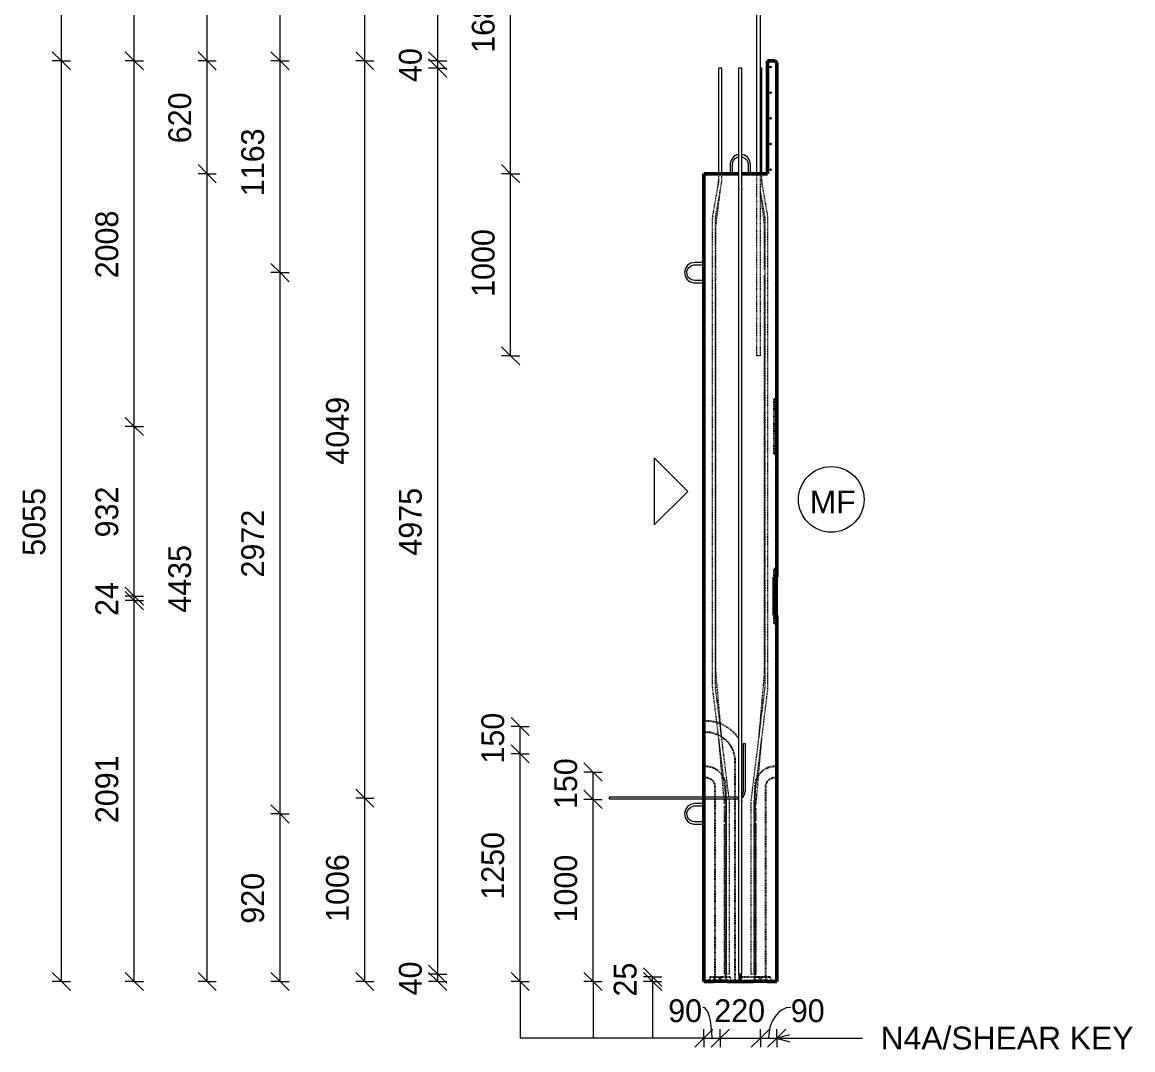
# Model space of a CAD drawing. Header units: millimetres. Extents: x -10946 to 4944, y -2802 to 10650.
# Drawn here: x -1151 to 4944, y -1770 to 3872 of the extents above; entities that cross this region are included whole.
import ezdxf

# ---------------------------------------------------------------- set-up
doc = ezdxf.new("R2010")
doc.units = ezdxf.units.MM
doc.linetypes.add('Dash', pattern=[6.36, 3.18, -3.18])
for name, color, linetype, lineweight in [('A-ANNO-DIMS', 211, 'Continuous', 9), ('A-ANNO-DIMS-50', 211, 'Continuous', 9), ('A-DETL-MBND', 5, 'Continuous', 18), ('A-GENM', 13, 'Continuous', 18), ('A-WALL', 113, 'Continuous', 25), ('A-WALL-HDLN', 110, 'Dash', 25), ('G-ANNO-TEXT', 231, 'Continuous', 9), ('S-RBAR', 171, 'Continuous', 18)]:
    doc.layers.add(name, color=color, linetype=linetype, lineweight=lineweight)
doc.styles.add('Arial_1', font='arial.ttf', dxfattribs={"height": 125})
doc.styles.add('Nirmala UI Semilight', font='NirmalaS.ttf', dxfattribs={"height": 125})
doc.dimstyles.new('Arrow_Filled_-_2_5_NI_UI', dxfattribs={"dimscale": 304.8, "dimtxt": 130.920493, "dimasz": 0.328084, "dimexe": 0.164042, "dimexo": 0.0625, "dimgap": 0.164042, "dimtad": 1, "dimdec": 0, "dimzin": 0, "dimdsep": 46, "dimtxsty": 'Nirmala UI Semilight', "dimblk1": 'OBLIQUE', "dimblk2": 'OBLIQUE', "dimsah": 1, "dimcen": 0.09, "dimazin": 0, "dimtfac": 1, "dimtdec": 4, "dimtix": 1, "dimtmove": 0, "dimatfit": 3, "dimfxl": 0.164042, "dimfxlon": 1, "dimtvp": 1, "dimtolj": 1, "dimtzin": 0, "dimarcsym": 2})
doc.dimstyles.new('Arrow_Filled_-_2_5_NI_UI_2', dxfattribs={"dimscale": 304.8, "dimtxt": 130.920493, "dimasz": 0.328084, "dimexe": 0.164042, "dimexo": 0.0625, "dimgap": 0.164042, "dimtad": 1, "dimdec": 0, "dimzin": 0, "dimdsep": 46, "dimtxsty": 'Nirmala UI Semilight', "dimblk1": 'OBLIQUE', "dimblk2": 'OBLIQUE', "dimsah": 1, "dimcen": 0.09, "dimazin": 0, "dimtfac": 1, "dimtdec": 4, "dimtix": 1, "dimtmove": 1, "dimatfit": 3, "dimfxl": 0.164042, "dimfxlon": 1, "dimtvp": 1, "dimtolj": 1, "dimtzin": 0, "dimarcsym": 2})

# ---------------------------------------------------------------- blocks, each defined once
blk = doc.blocks.new('12_7Ø_ Lifting Insert_COLUMN - 12_9Ø Lifting insert-1653057-Elevation Right')
at = {"layer": 'A-GENM'}
for p, q in [((20064.6, 2553.3), (20014.6, 2553.3)), ((20014.6, 2540.6), (20064.6, 2540.6)), ((20064.6, 2453.3), (20014.6, 2453.3)), ((20014.6, 2440.6), (20064.6, 2440.6))]:
    blk.add_line(p, q, dxfattribs=at)
at = {"layer": 'A-GENM', "flags": 128}
for points in [[(20014.6, 2553.3), (19993.5, 2549.3), (19975.5, 2537.6), (19963.2, 2520.1), (19958.3, 2499.2), (19961.5, 2478), (19972.5, 2459.5), (19989.5, 2446.5), (20010.2, 2440.8), (20014.6, 2440.6)], [(20014.6, 2453.3), (19996.2, 2457.4), (19981.2, 2468.9), (19972.4, 2485.6), (19971.5, 2504.4), (19978.7, 2521.8), (19992.5, 2534.7), (20010.4, 2540.5), (20014.6, 2540.6)]]:
    blk.add_lwpolyline(points, dxfattribs=at)
blk = doc.blocks.new('12_7Ø_ Lifting Insert_COLUMN - 12_9Ø Lifting insert-V3-Elevation Right')
at = {"layer": 'A-GENM'}
for p, q in [((20208.2, 3090), (20208.2, 3040)), ((20220.9, 3040), (20220.9, 3090)), ((20308.2, 3090), (20308.2, 3040)), ((20320.9, 3040), (20320.9, 3090))]:
    blk.add_line(p, q, dxfattribs=at)
at = {"layer": 'A-GENM', "flags": 128}
for points in [[(20256.6, 3144.7), (20245.6, 3143), (20227.1, 3132.1), (20214.1, 3115), (20208.4, 3094.4), (20208.2, 3090)], [(20220.9, 3090), (20225, 3108.4), (20236.4, 3123.4), (20253.1, 3132.1), (20256.6, 3132.3)], [(20320.9, 3090), (20316.8, 3111.1), (20305.2, 3129.1), (20287.6, 3141.4), (20272.6, 3144.9)], [(20272.6, 3132.8), (20289.4, 3125.9), (20302.2, 3112.1), (20308, 3094.2), (20308.2, 3090)]]:
    blk.add_lwpolyline(points, dxfattribs=at)
blk = doc.blocks.new('DIMBLOCK113-Elevation Right')
at = {"layer": 'A-ANNO-DIMS-50'}
for p, q in [((1529.4, 3040), (1479.4, 3090)), ((1529.4, 3040), (1479.4, 3040)), ((1529.4, 2040), (1529.4, 3040)), ((1529.4, 3040), (1579.4, 2990)), ((1529.4, 3040), (1579.4, 3040)), ((1529.4, 2040), (1479.4, 2090)), ((1529.4, 2040), (1479.4, 2040)), ((1529.4, 2040), (1579.4, 1990)), ((1529.4, 2040), (1579.4, 2040))]:
    blk.add_line(p, q, dxfattribs=at)
at = {"layer": 'A-ANNO-DIMS-50', "color": 0, "insert": (1316.3, 2363.9), "char_height": 125, "width": 422.754, "attachment_point": 1, "rotation": 90, "line_spacing_factor": 1.142579, "style": 'Nirmala UI Semilight'}
blk.add_mtext('1000', dxfattribs=at)
blk = doc.blocks.new('_Oblique')
at = {"color": 0, "linetype": 'ByBlock', "lineweight": -2}
blk.add_line((-0.5, -0.5), (0.5, 0.5), dxfattribs=at)
blk = doc.blocks.new('DIMBLOCK114-Elevation Right')
at = {"layer": 'A-ANNO-DIMS-50'}
for p, q in [((1529.4, 4720), (1479.4, 4770)), ((1529.4, 4720), (1479.4, 4720)), ((1529.4, 3040), (1529.4, 4720)), ((1529.4, 4720), (1579.4, 4670)), ((1529.4, 4720), (1579.4, 4720)), ((1529.4, 3040), (1479.4, 3090)), ((1529.4, 3040), (1479.4, 3040)), ((1529.4, 3040), (1579.4, 2990)), ((1529.4, 3040), (1579.4, 3040))]:
    blk.add_line(p, q, dxfattribs=at)
at = {"layer": 'A-ANNO-DIMS-50', "color": 0, "insert": (1316.3, 3703.9), "char_height": 125, "width": 422.754, "attachment_point": 1, "rotation": 90, "line_spacing_factor": 1.142579, "style": 'Nirmala UI Semilight'}
blk.add_mtext('1680', dxfattribs=at)
blk = doc.blocks.new('DIMBLOCK123-Elevation Right')
at = {"layer": 'A-ANNO-DIMS-50'}
for p, q in [((-135.9, 3040), (-185.9, 3090)), ((-135.9, 3040), (-185.9, 3040)), ((-135.9, -1395), (-135.9, 3040)), ((-135.9, 3040), (-85.9, 2990)), ((-135.9, 3040), (-85.9, 3040)), ((-135.9, -1395), (-185.9, -1345)), ((-135.9, -1395), (-185.9, -1395)), ((-135.9, -1395), (-85.9, -1445)), ((-135.9, -1395), (-85.9, -1395))]:
    blk.add_line(p, q, dxfattribs=at)
at = {"layer": 'A-ANNO-DIMS-50', "color": 0, "insert": (-349, 629.7), "char_height": 125, "width": 462.744, "attachment_point": 1, "rotation": 90, "line_spacing_factor": 1.142579, "style": 'Nirmala UI Semilight'}
blk.add_mtext('4435', dxfattribs=at)
blk = doc.blocks.new('DIMBLOCK124-Elevation Right')
at = {"layer": 'A-ANNO-DIMS-50'}
for p, q in [((-135.9, 3660), (-185.9, 3710)), ((-135.9, 3660), (-185.9, 3660)), ((-135.9, 3040), (-135.9, 3660)), ((-135.9, 3660), (-85.9, 3610)), ((-135.9, 3660), (-85.9, 3660)), ((-135.9, 3040), (-185.9, 3090)), ((-135.9, 3040), (-185.9, 3040)), ((-135.9, 3040), (-85.9, 2990)), ((-135.9, 3040), (-85.9, 3040))]:
    blk.add_line(p, q, dxfattribs=at)
at = {"layer": 'A-ANNO-DIMS-50', "color": 0, "insert": (-349, 3207.2), "char_height": 125, "width": 342.774, "attachment_point": 1, "rotation": 90, "line_spacing_factor": 1.142579, "style": 'Nirmala UI Semilight'}
blk.add_mtext('620', dxfattribs=at)
blk = doc.blocks.new('DIMBLOCK130-Elevation Right')
at = {"layer": 'A-ANNO-DIMS-50'}
for p, q in [((1129.4, -1355), (1079.4, -1305)), ((1129.4, -1395), (1079.4, -1345)), ((1129.4, -1355), (1079.4, -1355)), ((1129.4, -1395), (1079.4, -1395)), ((1129.4, -1395), (1129.4, -1355)), ((1129.4, -1355), (1179.4, -1405)), ((1129.4, -1355), (1179.4, -1355)), ((1129.4, -1395), (1179.4, -1445)), ((1129.4, -1395), (1179.4, -1395))]:
    blk.add_line(p, q, dxfattribs=at)
at = {"layer": 'A-ANNO-DIMS-50', "color": 0, "insert": (916.3, -1471.4), "char_height": 125, "width": 231.372, "attachment_point": 1, "rotation": 90, "line_spacing_factor": 1.142579, "style": 'Nirmala UI Semilight'}
blk.add_mtext('40', dxfattribs=at)
blk = doc.blocks.new('DIMBLOCK131-Elevation Right')
at = {"layer": 'A-ANNO-DIMS-50'}
for p, q in [((1129.4, 3620), (1079.4, 3670)), ((1129.4, 3620), (1079.4, 3620)), ((1129.4, -1355), (1129.4, 3620)), ((1129.4, 3620), (1179.4, 3570)), ((1129.4, 3620), (1179.4, 3620)), ((1129.4, -1355), (1079.4, -1305)), ((1129.4, -1355), (1079.4, -1355)), ((1129.4, -1355), (1179.4, -1405)), ((1129.4, -1355), (1179.4, -1355))]:
    blk.add_line(p, q, dxfattribs=at)
at = {"layer": 'A-ANNO-DIMS-50', "color": 0, "insert": (916.3, 943.3), "char_height": 125, "width": 454.175, "attachment_point": 1, "rotation": 90, "line_spacing_factor": 1.142579, "style": 'Nirmala UI Semilight'}
blk.add_mtext('4975', dxfattribs=at)
blk = doc.blocks.new('DIMBLOCK132-Elevation Right')
at = {"layer": 'A-ANNO-DIMS-50'}
for p, q in [((1129.4, 3660), (1079.4, 3710)), ((1129.4, 3620), (1079.4, 3670)), ((1129.4, 3660), (1079.4, 3660)), ((1129.4, 3620), (1129.4, 3660)), ((1129.4, 3660), (1179.4, 3610)), ((1129.4, 3660), (1179.4, 3660)), ((1129.4, 3620), (1079.4, 3620)), ((1129.4, 3620), (1179.4, 3570)), ((1129.4, 3620), (1179.4, 3620))]:
    blk.add_line(p, q, dxfattribs=at)
at = {"layer": 'A-ANNO-DIMS-50', "color": 0, "insert": (916.3, 3543.6), "char_height": 125, "width": 231.372, "attachment_point": 1, "rotation": 90, "line_spacing_factor": 1.142579, "style": 'Nirmala UI Semilight'}
blk.add_mtext('40', dxfattribs=at)
blk = doc.blocks.new('DIMBLOCK133-Elevation Right')
at = {"layer": 'A-ANNO-DIMS-50'}
for p, q in [((729.4, -388.8), (679.4, -338.8)), ((729.4, -388.8), (679.4, -388.8)), ((729.4, -1395), (729.4, -388.8)), ((729.4, -388.8), (779.4, -438.8)), ((729.4, -388.8), (779.4, -388.8)), ((729.4, -1395), (679.4, -1345)), ((729.4, -1395), (679.4, -1395)), ((729.4, -1395), (779.4, -1445)), ((729.4, -1395), (779.4, -1395))]:
    blk.add_line(p, q, dxfattribs=at)
at = {"layer": 'A-ANNO-DIMS-50', "color": 0, "insert": (516.3, -1068), "char_height": 125, "width": 422.754, "attachment_point": 1, "rotation": 90, "line_spacing_factor": 1.142579, "style": 'Nirmala UI Semilight'}
blk.add_mtext('1006', dxfattribs=at)
blk = doc.blocks.new('DIMBLOCK134-Elevation Right')
at = {"layer": 'A-ANNO-DIMS-50'}
for p, q in [((729.4, 3660), (679.4, 3710)), ((729.4, 3660), (679.4, 3660)), ((729.4, -388.8), (729.4, 3660)), ((729.4, 3660), (779.4, 3610)), ((729.4, 3660), (779.4, 3660)), ((729.4, -388.8), (679.4, -338.8)), ((729.4, -388.8), (679.4, -388.8)), ((729.4, -388.8), (779.4, -438.8)), ((729.4, -388.8), (779.4, -388.8))]:
    blk.add_line(p, q, dxfattribs=at)
at = {"layer": 'A-ANNO-DIMS-50', "color": 0, "insert": (516.3, 1442.8), "char_height": 125, "width": 462.744, "attachment_point": 1, "rotation": 90, "line_spacing_factor": 1.142579, "style": 'Nirmala UI Semilight'}
blk.add_mtext('4049', dxfattribs=at)
blk = doc.blocks.new('DIMBLOCK135-Elevation Right')
at = {"layer": 'A-ANNO-DIMS-50'}
for p, q in [((264.1, -475), (214.1, -425)), ((264.1, -475), (214.1, -475)), ((264.1, -1395), (264.1, -475)), ((264.1, -475), (314.1, -525)), ((264.1, -475), (314.1, -475)), ((264.1, -1395), (214.1, -1345)), ((264.1, -1395), (214.1, -1395)), ((264.1, -1395), (314.1, -1445)), ((264.1, -1395), (314.1, -1395))]:
    blk.add_line(p, q, dxfattribs=at)
at = {"layer": 'A-ANNO-DIMS-50', "color": 0, "insert": (51, -1077.8), "char_height": 125, "width": 342.774, "attachment_point": 1, "rotation": 90, "line_spacing_factor": 1.142579, "style": 'Nirmala UI Semilight'}
blk.add_mtext('920', dxfattribs=at)
blk = doc.blocks.new('DIMBLOCK136-Elevation Right')
at = {"layer": 'A-ANNO-DIMS-50'}
for p, q in [((264.1, 2497), (214.1, 2547)), ((264.1, 2497), (214.1, 2497)), ((264.1, -475), (264.1, 2497)), ((264.1, 2497), (314.1, 2447)), ((264.1, 2497), (314.1, 2497)), ((264.1, -475), (214.1, -425)), ((264.1, -475), (214.1, -475)), ((264.1, -475), (314.1, -525)), ((264.1, -475), (314.1, -475))]:
    blk.add_line(p, q, dxfattribs=at)
at = {"layer": 'A-ANNO-DIMS-50', "color": 0, "insert": (51, 823), "char_height": 125, "width": 451.319, "attachment_point": 1, "rotation": 90, "line_spacing_factor": 1.142579, "style": 'Nirmala UI Semilight'}
blk.add_mtext('2972', dxfattribs=at)
blk = doc.blocks.new('DIMBLOCK137-Elevation Right')
at = {"layer": 'A-ANNO-DIMS-50'}
for p, q in [((264.1, 3660), (214.1, 3710)), ((264.1, 3660), (214.1, 3660)), ((264.1, 2497), (264.1, 3660)), ((264.1, 3660), (314.1, 3610)), ((264.1, 3660), (314.1, 3660)), ((264.1, 2497), (214.1, 2547)), ((264.1, 2497), (214.1, 2497)), ((264.1, 2497), (314.1, 2447)), ((264.1, 2497), (314.1, 2497))]:
    blk.add_line(p, q, dxfattribs=at)
at = {"layer": 'A-ANNO-DIMS-50', "color": 0, "insert": (51, 2916.6), "char_height": 125, "width": 388.477, "attachment_point": 1, "rotation": 90, "line_spacing_factor": 1.142579, "style": 'Nirmala UI Semilight'}
blk.add_mtext('1163', dxfattribs=at)
blk = doc.blocks.new('DIMBLOCK138-Elevation Right')
at = {"layer": 'A-ANNO-DIMS-50'}
for p, q in [((-535.9, 695.9), (-585.9, 745.9)), ((-535.9, 695.9), (-585.9, 695.9)), ((-535.9, -1395), (-535.9, 695.9)), ((-535.9, 695.9), (-485.9, 645.9)), ((-535.9, 695.9), (-485.9, 695.9)), ((-535.9, -1395), (-585.9, -1345)), ((-535.9, -1395), (-585.9, -1395)), ((-535.9, -1395), (-485.9, -1445)), ((-535.9, -1395), (-485.9, -1395))]:
    blk.add_line(p, q, dxfattribs=at)
at = {"layer": 'A-ANNO-DIMS-50', "color": 0, "insert": (-749, -525.7), "char_height": 125, "width": 422.754, "attachment_point": 1, "rotation": 90, "line_spacing_factor": 1.142579, "style": 'Nirmala UI Semilight'}
blk.add_mtext('2091', dxfattribs=at)
blk = doc.blocks.new('DIMBLOCK139-Elevation Right')
at = {"layer": 'A-ANNO-DIMS-50'}
for p, q in [((-535.9, 720.2), (-585.9, 770.2)), ((-535.9, 695.9), (-585.9, 745.9)), ((-535.9, 720.2), (-585.9, 720.2)), ((-535.9, 695.9), (-585.9, 695.9)), ((-535.9, 695.9), (-535.9, 720.2)), ((-535.9, 720.2), (-485.9, 670.2)), ((-535.9, 720.2), (-485.9, 720.2)), ((-535.9, 695.9), (-485.9, 645.9)), ((-535.9, 695.9), (-485.9, 695.9))]:
    blk.add_line(p, q, dxfattribs=at)
at = {"layer": 'A-ANNO-DIMS-50', "color": 0, "insert": (-749, 611.6), "char_height": 125, "width": 231.372, "attachment_point": 1, "rotation": 90, "line_spacing_factor": 1.142579, "style": 'Nirmala UI Semilight'}
blk.add_mtext('24', dxfattribs=at)
blk = doc.blocks.new('DIMBLOCK140-Elevation Right')
at = {"layer": 'A-ANNO-DIMS-50'}
for p, q in [((-535.9, 1651.9), (-585.9, 1701.9)), ((-535.9, 1651.9), (-585.9, 1651.9)), ((-535.9, 720.2), (-535.9, 1651.9)), ((-535.9, 1651.9), (-485.9, 1601.9)), ((-535.9, 1651.9), (-485.9, 1651.9)), ((-535.9, 720.2), (-585.9, 770.2)), ((-535.9, 720.2), (-585.9, 720.2)), ((-535.9, 720.2), (-485.9, 670.2)), ((-535.9, 720.2), (-485.9, 720.2))]:
    blk.add_line(p, q, dxfattribs=at)
at = {"layer": 'A-ANNO-DIMS-50', "color": 0, "insert": (-749, 1043.3), "char_height": 125, "width": 342.774, "attachment_point": 1, "rotation": 90, "line_spacing_factor": 1.142579, "style": 'Nirmala UI Semilight'}
blk.add_mtext('932', dxfattribs=at)
blk = doc.blocks.new('DIMBLOCK141-Elevation Right')
at = {"layer": 'A-ANNO-DIMS-50'}
for p, q in [((-535.9, 3660), (-585.9, 3710)), ((-535.9, 3660), (-585.9, 3660)), ((-535.9, 1651.9), (-535.9, 3660)), ((-535.9, 3660), (-485.9, 3610)), ((-535.9, 3660), (-485.9, 3660)), ((-535.9, 1651.9), (-585.9, 1701.9)), ((-535.9, 1651.9), (-585.9, 1651.9)), ((-535.9, 1651.9), (-485.9, 1601.9)), ((-535.9, 1651.9), (-485.9, 1651.9))]:
    blk.add_line(p, q, dxfattribs=at)
at = {"layer": 'A-ANNO-DIMS-50', "color": 0, "insert": (-749, 2465.5), "char_height": 125, "width": 457.032, "attachment_point": 1, "rotation": 90, "line_spacing_factor": 1.142579, "style": 'Nirmala UI Semilight'}
blk.add_mtext('2008', dxfattribs=at)
blk = doc.blocks.new('DIMBLOCK142-Elevation Right')
at = {"layer": 'A-ANNO-DIMS-50'}
for p, q in [((-935.9, 3660), (-985.9, 3710)), ((-935.9, 3660), (-985.9, 3660)), ((-935.9, -1395), (-935.9, 3660)), ((-935.9, 3660), (-885.9, 3610)), ((-935.9, 3660), (-885.9, 3660)), ((-935.9, -1395), (-985.9, -1345)), ((-935.9, -1395), (-985.9, -1395)), ((-935.9, -1395), (-885.9, -1445)), ((-935.9, -1395), (-885.9, -1395))]:
    blk.add_line(p, q, dxfattribs=at)
at = {"layer": 'A-ANNO-DIMS-50', "color": 0, "insert": (-1149, 942.1), "char_height": 125, "width": 457.032, "attachment_point": 1, "rotation": 90, "line_spacing_factor": 1.142579, "style": 'Nirmala UI Semilight'}
blk.add_mtext('5055', dxfattribs=at)
blk = doc.blocks.new('DIMBLOCK143-Elevation Right')
at = {"layer": 'A-ANNO-DIMS-50'}
for p, q in [((2308.4, -1370), (2258.4, -1320)), ((2308.4, -1395), (2258.4, -1345)), ((2308.4, -1370), (2258.4, -1370)), ((2308.4, -1395), (2258.4, -1395)), ((2308.4, -1395), (2308.4, -1370)), ((2308.4, -1370), (2358.4, -1420)), ((2308.4, -1370), (2358.4, -1370)), ((2308.4, -1395), (2358.4, -1445)), ((2308.4, -1395), (2358.4, -1395))]:
    blk.add_line(p, q, dxfattribs=at)
at = {"layer": 'A-ANNO-DIMS-50', "color": 0, "insert": (2095.3, -1477.7), "char_height": 125, "width": 228.516, "attachment_point": 1, "rotation": 90, "line_spacing_factor": 1.142579, "style": 'Nirmala UI Semilight'}
blk.add_mtext('25', dxfattribs=at)
blk = doc.blocks.new('DIMBLOCK144-Elevation Right')
at = {"layer": 'A-ANNO-DIMS-50'}
for p, q in [((1981.9, -395), (1931.9, -345)), ((1981.9, -395), (1931.9, -395)), ((1981.9, -1395), (1981.9, -395)), ((1981.9, -395), (2031.9, -445)), ((1981.9, -395), (2031.9, -395)), ((1981.9, -1395), (1931.9, -1345)), ((1981.9, -1395), (1931.9, -1395)), ((1981.9, -1395), (2031.9, -1445)), ((1981.9, -1395), (2031.9, -1395))]:
    blk.add_line(p, q, dxfattribs=at)
at = {"layer": 'A-ANNO-DIMS-50', "color": 0, "insert": (1768.8, -1071.1), "char_height": 125, "width": 422.754, "attachment_point": 1, "rotation": 90, "line_spacing_factor": 1.142579, "style": 'Nirmala UI Semilight'}
blk.add_mtext('1000', dxfattribs=at)
blk = doc.blocks.new('DIMBLOCK145-Elevation Right')
at = {"layer": 'A-ANNO-DIMS-50'}
for p, q in [((1981.9, -245), (1931.9, -195)), ((1981.9, -245), (1931.9, -245)), ((1981.9, -395), (1981.9, -245)), ((1981.9, -245), (2031.9, -295)), ((1981.9, -245), (2031.9, -245)), ((1981.9, -395), (1931.9, -345)), ((1981.9, -395), (1931.9, -395)), ((1981.9, -395), (2031.9, -445)), ((1981.9, -395), (2031.9, -395))]:
    blk.add_line(p, q, dxfattribs=at)
at = {"layer": 'A-ANNO-DIMS-50', "color": 0, "insert": (1768.8, -448.5), "char_height": 125, "width": 308.496, "attachment_point": 1, "rotation": 90, "line_spacing_factor": 1.142579, "style": 'Nirmala UI Semilight'}
blk.add_mtext('150', dxfattribs=at)
blk = doc.blocks.new('DIMBLOCK146-Elevation Right')
at = {"layer": 'A-ANNO-DIMS-50'}
for p, q in [((2589.7, -1706.2), (2539.7, -1756.2)), ((2589.7, -1706.2), (2639.7, -1656.2)), ((2589.7, -1706.2), (2589.7, -1656.2)), ((2589.7, -1706.2), (2679.7, -1706.2)), ((2589.7, -1706.2), (2589.7, -1756.2)), ((2679.7, -1706.2), (2629.7, -1756.2)), ((2679.7, -1706.2), (2729.7, -1656.2)), ((2679.7, -1706.2), (2679.7, -1656.2)), ((2679.7, -1706.2), (2679.7, -1756.2))]:
    blk.add_line(p, q, dxfattribs=at)
blk.add_ellipse((2584.6, -1706.2), major_axis=(0, 169), ratio=0.296505, start_param=4.712389, end_param=6.283185, dxfattribs=at)
at = {"layer": 'A-ANNO-DIMS-50', "color": 0, "insert": (2394.2, -1493.1), "char_height": 125, "width": 228.516, "attachment_point": 1, "line_spacing_factor": 1.142579, "style": 'Nirmala UI Semilight'}
blk.add_mtext('90', dxfattribs=at)
blk = doc.blocks.new('DIMBLOCK147-Elevation Right')
at = {"layer": 'A-ANNO-DIMS-50'}
for p, q in [((2679.7, -1706.2), (2629.7, -1756.2)), ((2679.7, -1706.2), (2729.7, -1656.2)), ((2679.7, -1706.2), (2679.7, -1656.2)), ((2679.7, -1706.2), (2899.7, -1706.2)), ((2679.7, -1706.2), (2679.7, -1756.2)), ((2899.7, -1706.2), (2849.7, -1756.2)), ((2899.7, -1706.2), (2949.7, -1656.2)), ((2899.7, -1706.2), (2899.7, -1656.2)), ((2899.7, -1706.2), (2899.7, -1756.2))]:
    blk.add_line(p, q, dxfattribs=at)
at = {"layer": 'A-ANNO-DIMS-50', "color": 0, "insert": (2646.9, -1493.1), "char_height": 125, "width": 342.774, "attachment_point": 1, "line_spacing_factor": 1.142579, "style": 'Nirmala UI Semilight'}
blk.add_mtext('220', dxfattribs=at)
blk = doc.blocks.new('DIMBLOCK148-Elevation Right')
at = {"layer": 'A-ANNO-DIMS-50'}
for p, q in [((2899.7, -1706.2), (2849.7, -1756.2)), ((2899.7, -1706.2), (2949.7, -1656.2)), ((2899.7, -1706.2), (2899.7, -1656.2)), ((2899.7, -1706.2), (2989.7, -1706.2)), ((2899.7, -1706.2), (2899.7, -1756.2)), ((2989.7, -1706.2), (2939.7, -1756.2)), ((2989.7, -1706.2), (3039.7, -1656.2)), ((2989.7, -1706.2), (2989.7, -1656.2)), ((2989.7, -1706.2), (2989.7, -1756.2))]:
    blk.add_line(p, q, dxfattribs=at)
blk.add_ellipse((3066.8, -1706.2), major_axis=(0, 169), ratio=0.721995, start_param=0, end_param=1.570796, dxfattribs=at)
at = {"layer": 'A-ANNO-DIMS-50', "color": 0, "insert": (3066.8, -1493.1), "char_height": 125, "width": 228.516, "attachment_point": 1, "line_spacing_factor": 1.142579, "style": 'Nirmala UI Semilight'}
blk.add_mtext('90', dxfattribs=at)
blk = doc.blocks.new('DIMBLOCK149-Elevation Right')
at = {"layer": 'A-ANNO-DIMS-50'}
for p, q in [((1581.9, -145), (1531.9, -95)), ((1581.9, -145), (1531.9, -145)), ((1581.9, -1395), (1581.9, -145)), ((1581.9, -145), (1631.9, -195)), ((1581.9, -145), (1631.9, -145)), ((1581.9, -1395), (1531.9, -1345)), ((1581.9, -1395), (1531.9, -1395)), ((1581.9, -1395), (1631.9, -1445)), ((1581.9, -1395), (1631.9, -1395))]:
    blk.add_line(p, q, dxfattribs=at)
at = {"layer": 'A-ANNO-DIMS-50', "color": 0, "insert": (1368.8, -946.1), "char_height": 125, "width": 422.754, "attachment_point": 1, "rotation": 90, "line_spacing_factor": 1.142579, "style": 'Nirmala UI Semilight'}
blk.add_mtext('1250', dxfattribs=at)
blk = doc.blocks.new('DIMBLOCK150-Elevation Right')
at = {"layer": 'A-ANNO-DIMS-50'}
for p, q in [((1581.9, 5), (1531.9, 55)), ((1581.9, 5), (1531.9, 5)), ((1581.9, -145), (1581.9, 5)), ((1581.9, 5), (1631.9, -45)), ((1581.9, 5), (1631.9, 5)), ((1581.9, -145), (1531.9, -95)), ((1581.9, -145), (1531.9, -145)), ((1581.9, -145), (1631.9, -195)), ((1581.9, -145), (1631.9, -145))]:
    blk.add_line(p, q, dxfattribs=at)
at = {"layer": 'A-ANNO-DIMS-50', "color": 0, "insert": (1368.8, -198.5), "char_height": 125, "width": 308.496, "attachment_point": 1, "rotation": 90, "line_spacing_factor": 1.142579, "style": 'Nirmala UI Semilight'}
blk.add_mtext('150', dxfattribs=at)

msp = doc.modelspace()

# ---------------------------------------------------------------- hatches: boundary and pattern name
at = {"layer": 'S-RBAR'}
for points in [[(2955.7, 3622), (2959.7, 3626), (2955.7, 3630), (2951.7, 3626)], [(2955.7, 3481), (2959.7, 3485), (2955.7, 3489), (2951.7, 3485)], [(2955.7, 3340.1), (2959.7, 3344.1), (2955.7, 3348.1), (2951.7, 3344.1)], [(2955.7, 3199.1), (2959.7, 3203.1), (2955.7, 3207.1), (2951.7, 3203.1)], [(2955.7, 3058.1), (2959.7, 3062.1), (2955.7, 3066.1), (2951.7, 3062.1)]]:
    msp.add_hatch(color=256, dxfattribs=at).paths.add_polyline_path(points)
h = msp.add_hatch(color=256, dxfattribs=at)
edge = h.paths.add_edge_path()
edge.add_arc((2955.7, 3626), 4, 0, 360)
h = msp.add_hatch(color=256, dxfattribs=at)
edge = h.paths.add_edge_path()
edge.add_arc((2955.7, 3485), 4, 0, 360)
h = msp.add_hatch(color=256, dxfattribs=at)
edge = h.paths.add_edge_path()
edge.add_arc((2955.7, 3344.1), 4, 0, 360)
h = msp.add_hatch(color=256, dxfattribs=at)
edge = h.paths.add_edge_path()
edge.add_arc((2955.7, 3203.1), 4, 0, 360)
h = msp.add_hatch(color=256, dxfattribs=at)
edge = h.paths.add_edge_path()
edge.add_arc((2955.7, 3062.1), 4, 0, 360)

# ---------------------------------------------------------------- linework, layer by layer
at = {"layer": 'A-DETL-MBND'}
for p, q in [((-935.9, 3660), (-935.9, 7714.8)), ((-535.9, 3660), (-535.9, 7314.8)), ((-135.9, 3660), (-135.9, 6914.8)), ((264.1, 3660), (264.1, 6114.8)), ((729.4, 3660), (729.4, 5714.8)), ((1129.4, 3660), (1129.4, 5314.8)), ((2317.2, 1479.9), (2317.2, 1112.2)), ((2501, 1296), (2317.2, 1479.9)), ((2317.2, 1112.2), (2501, 1296)), ((1581.9, -1395), (1581.9, -1706.2)), ((1981.9, -1395), (1981.9, -1706.2)), ((2308.4, -1395), (2308.4, -1706.2)), ((2589.7, -1706.2), (1581.9, -1706.2))]:
    msp.add_line(p, q, dxfattribs=at)
msp.add_circle((3288.9, 1251.6), 180, dxfattribs=at)
at = {"layer": 'A-WALL', "lineweight": 50}
for p, q in [((2979.7, 3660), (2939.7, 3660)), ((2939.7, 3660), (2939.7, 3040)), ((2989.7, 3650), (2979.7, 3660)), ((2989.7, 825.6), (2989.7, 3650)), ((2589.7, 3040), (2589.7, -1395)), ((2781.7, 3040), (2589.7, 3040)), ((2939.7, 3040), (2797.7, 3040)), ((2974.8, 614.9), (2974.8, 825.6)), ((2974.8, 825.6), (2989.7, 825.6)), ((2989.7, 614.9), (2974.8, 614.9)), ((2989.7, -1395), (2989.7, 614.9)), ((2589.7, -1395), (2642.2, -1395)), ((2642.2, -1395), (2642.8, -1393.5)), ((2642.8, -1393.5), (2716.6, -1393.5)), ((2716.6, -1393.5), (2717.2, -1395)), ((2717.2, -1395), (2862.2, -1395)), ((2789.7, -1355), (2789.7, -1395)), ((2862.2, -1395), (2862.8, -1393.5)), ((2862.8, -1393.5), (2936.6, -1393.5)), ((2936.6, -1393.5), (2937.2, -1395)), ((2937.2, -1395), (2989.7, -1395))]:
    msp.add_line(p, q, dxfattribs=at)
at = {"layer": 'A-WALL'}
for p, q in [((2989.7, 825.6), (2989.7, 614.9)), ((2717.2, -1395), (2642.2, -1395)), ((2937.2, -1395), (2862.2, -1395))]:
    msp.add_line(p, q, dxfattribs=at)
at = {"layer": 'A-WALL-HDLN'}
for p, q in [((2989.7, 1801.9), (2974.8, 1801.9)), ((2974.8, 1501.9), (2974.8, 1801.9)), ((2974.8, 1501.9), (2989.7, 1501.9)), ((2989.7, 870.2), (2974.8, 870.2)), ((2974.8, 825.6), (2974.8, 870.2)), ((2974.8, 570.2), (2974.8, 614.9)), ((2974.8, 570.2), (2989.7, 570.2)), ((2599.7, 35), (2589.7, 35)), ((2589.7, -25), (2599.7, -25)), ((2599.7, -215), (2589.7, -215)), ((2759.7, -185), (2759.7, -1395)), ((2989.7, -215), (2979.7, -215)), ((2589.7, -275), (2599.7, -275)), ((2979.7, -275), (2989.7, -275)), ((2649.7, -325), (2649.7, -1376.3)), ((2709.7, -1376.3), (2709.7, -325)), ((2869.7, -325), (2869.7, -1376.3)), ((2929.7, -1376.3), (2929.7, -325)), ((2624.5, -1370), (2614.5, -1395)), ((2624.5, -1370), (2649.7, -1370)), ((2642.9, -1393.4), (2649.7, -1376.3)), ((2649.7, -1370), (2652, -1370)), ((2652.2, -1370), (2707.2, -1370)), ((2707.4, -1370), (2709.7, -1370)), ((2709.7, -1370), (2734.5, -1370)), ((2709.7, -1376.3), (2716.6, -1393.4)), ((2744.5, -1395), (2734.5, -1370)), ((2789.7, -1370), (2869.7, -1370)), ((2862.9, -1393.4), (2869.7, -1376.3)), ((2869.7, -1370), (2872, -1370)), ((2872.2, -1370), (2927.2, -1370)), ((2927.4, -1370), (2929.7, -1370)), ((2929.7, -1370), (2954.5, -1370)), ((2929.7, -1376.3), (2936.6, -1393.4)), ((2964.5, -1395), (2954.5, -1370))]:
    msp.add_line(p, q, dxfattribs=at)
at = {"layer": 'A-WALL-HDLN', "flags": 128}
for points in [[(2781.7, -61.5), (2780.3, -59.3), (2775.1, -52.1), (2769.6, -45.2), (2763.9, -38.6), (2757.9, -32.1), (2751.7, -25.9), (2745.2, -20), (2738.5, -14.3), (2731.5, -8.9), (2724.4, -3.7), (2717, 1.1), (2709.5, 5.7), (2701.8, 9.9), (2693.9, 13.8), (2685.9, 17.4), (2677.7, 20.7), (2669.4, 23.7), (2661, 26.3), (2652.5, 28.6), (2644, 30.5), (2635.3, 32.1), (2626.6, 33.4), (2617.8, 34.3), (2609.1, 34.8), (2600.3, 35), (2599.7, 35)], [(2599.7, -25), (2606.1, -25.1), (2612.5, -25.5), (2618.9, -26.1), (2625.2, -27), (2631.5, -28.2), (2637.8, -29.6), (2643.9, -31.2), (2650.1, -33.1), (2656.1, -35.3), (2662, -37.6), (2667.9, -40.2), (2673.6, -43.1), (2679.2, -46.1), (2684.7, -49.4), (2690.1, -52.9), (2695.3, -56.7), (2700.3, -60.6), (2705.2, -64.7), (2710, -69), (2714.5, -73.5), (2718.9, -78.2), (2723, -83.1), (2727, -88.1), (2730.8, -93.2), (2734.4, -98.5), (2737.7, -104), (2740.8, -109.6), (2743.7, -115.3), (2746.4, -121.1), (2748.9, -127), (2751.1, -133), (2753, -139.1), (2754.7, -145.3), (2756.2, -151.5), (2757.4, -157.8), (2758.4, -164.1), (2759.1, -170.5), (2759.5, -176.9), (2759.7, -183.3), (2759.7, -185)], [(2709.7, -325), (2709.6, -320.6), (2709.4, -316.2), (2708.9, -311.8), (2708.3, -307.5), (2707.5, -303.1), (2706.6, -298.9), (2705.4, -294.6), (2704.1, -290.4), (2702.7, -286.2), (2701, -282.2), (2699.3, -278.1), (2697.3, -274.2), (2695.2, -270.3), (2692.9, -266.6), (2690.5, -262.9), (2688, -259.3), (2685.3, -255.8), (2682.4, -252.5), (2679.5, -249.2), (2676.4, -246.1), (2673.1, -243.1), (2669.8, -240.2), (2666.4, -237.5), (2662.8, -234.9), (2659.2, -232.4), (2655.4, -230.1), (2651.6, -228), (2647.7, -226), (2643.7, -224.2), (2639.6, -222.5), (2635.5, -221), (2631.3, -219.6), (2627, -218.4), (2622.7, -217.4), (2618.4, -216.6), (2614.1, -215.9), (2609.7, -215.5), (2605.3, -215.1), (2600.9, -215), (2599.7, -215)], [(2979.7, -215), (2975.3, -215.1), (2970.9, -215.4), (2966.6, -215.8), (2962.2, -216.4), (2957.9, -217.2), (2953.6, -218.2), (2949.3, -219.3), (2945.1, -220.6), (2941, -222.1), (2936.9, -223.7), (2932.9, -225.5), (2928.9, -227.4), (2925.1, -229.5), (2921.3, -231.8), (2917.6, -234.2), (2914, -236.8), (2910.6, -239.5), (2907.2, -242.3), (2903.9, -245.3), (2900.8, -248.4), (2897.8, -251.6), (2894.9, -254.9), (2892.2, -258.4), (2889.6, -261.9), (2887.2, -265.6), (2884.9, -269.3), (2882.7, -273.2), (2880.7, -277.1), (2878.9, -281.1), (2877.2, -285.1), (2875.7, -289.3), (2874.3, -293.5), (2873.2, -297.7), (2872.2, -302), (2871.3, -306.3), (2870.7, -310.7), (2870.2, -315), (2869.9, -319.4), (2869.7, -323.8), (2869.7, -325)], [(2599.7, -275), (2601.7, -275), (2603.7, -275.2), (2605.7, -275.4), (2607.7, -275.6), (2609.7, -276), (2611.6, -276.4), (2613.5, -276.9), (2615.5, -277.5), (2617.3, -278.2), (2619.2, -278.9), (2621, -279.8), (2622.8, -280.7), (2624.6, -281.6), (2626.3, -282.6), (2628, -283.7), (2629.6, -284.9), (2631.2, -286.1), (2632.7, -287.4), (2634.2, -288.8), (2635.6, -290.2), (2637, -291.6), (2638.3, -293.1), (2639.5, -294.7), (2640.7, -296.3), (2641.8, -298), (2642.8, -299.7), (2643.8, -301.4), (2644.7, -303.2), (2645.6, -305), (2646.3, -306.9), (2647, -308.8), (2647.6, -310.7), (2648.2, -312.6), (2648.6, -314.5), (2649, -316.5), (2649.3, -318.5), (2649.5, -320.5), (2649.7, -322.5), (2649.7, -324.5), (2649.7, -325)], [(2929.7, -325), (2929.8, -323), (2929.9, -321), (2930.1, -319), (2930.4, -317), (2930.7, -315.1), (2931.2, -313.1), (2931.7, -311.2), (2932.3, -309.3), (2932.9, -307.4), (2933.7, -305.5), (2934.5, -303.7), (2935.4, -301.9), (2936.3, -300.2), (2937.4, -298.4), (2938.5, -296.8), (2939.6, -295.1), (2940.8, -293.6), (2942.1, -292), (2943.5, -290.6), (2944.9, -289.1), (2946.4, -287.8), (2947.9, -286.5), (2949.4, -285.2), (2951.1, -284), (2952.7, -282.9), (2954.4, -281.9), (2956.2, -280.9), (2957.9, -280), (2959.8, -279.2), (2961.6, -278.4), (2963.5, -277.7), (2965.4, -277.1), (2967.3, -276.6), (2969.3, -276.1), (2971.2, -275.7), (2973.2, -275.4), (2975.2, -275.2), (2977.2, -275.1), (2979.2, -275), (2979.7, -275)], [(2652.2, -1370), (2651.1, -1372.7), (2650.4, -1374.7), (2649.9, -1375.9), (2649.7, -1376.2)], [(2667.5, -1370), (2670.4, -1372.8), (2673.5, -1374.9), (2676.6, -1376.1), (2679.7, -1376.6), (2682.9, -1376.1), (2686, -1374.9), (2689.1, -1372.8), (2692, -1370)], [(2691.4, -1370), (2688.2, -1372.9), (2684.9, -1374.8), (2681.4, -1375.8), (2678, -1375.8), (2674.6, -1374.8), (2671.3, -1372.9), (2668, -1370)], [(2709.7, -1376.2), (2709.6, -1375.9), (2709.1, -1374.7), (2708.3, -1372.7), (2707.2, -1370)], [(2872.2, -1370), (2871.1, -1372.7), (2870.4, -1374.7), (2869.9, -1375.9), (2869.7, -1376.2)], [(2887.5, -1370), (2890.4, -1372.8), (2893.5, -1374.9), (2896.6, -1376.1), (2899.7, -1376.6), (2902.9, -1376.1), (2906, -1374.9), (2909.1, -1372.8), (2912, -1370)], [(2911.4, -1370), (2908.2, -1372.9), (2904.9, -1374.8), (2901.4, -1375.8), (2898, -1375.8), (2894.6, -1374.8), (2891.3, -1372.9), (2888, -1370)], [(2929.7, -1376.2), (2929.6, -1375.9), (2929.1, -1374.7), (2928.3, -1372.7), (2927.2, -1370)]]:
    msp.add_lwpolyline(points, dxfattribs=at)
at = {"layer": 'G-ANNO-TEXT', "color": 7}
for q in [(3062, -1685.8), (3062, -1726), (3459.8, -1705.9)]:
    msp.add_line((2987, -1705.9), q, dxfattribs=at)
at = {"layer": 'S-RBAR'}
for p, q in [((2879.7, 3040), (2879.7, 4720)), ((2899.7, 3040), (2899.7, 4720)), ((2687.7, 3620), (2671.7, 3620)), ((2671.7, 3040), (2671.7, 3620)), ((2687.7, 3040), (2687.7, 3620)), ((2797.7, 3620), (2781.7, 3620)), ((2781.7, 2960.7), (2781.7, 3620)), ((2797.7, 2960.7), (2797.7, 3620)), ((2907.7, 3620), (2899.7, 3620)), ((2907.7, 3040), (2907.7, 3620)), ((2955.7, 3630), (2951.7, 3626)), ((2951.7, 3626), (2955.7, 3622)), ((2959.7, 3626), (2955.7, 3630)), ((2955.7, 3622), (2959.7, 3626)), ((2955.7, 3489), (2951.7, 3485)), ((2951.7, 3485), (2955.7, 3481)), ((2959.7, 3485), (2955.7, 3489)), ((2955.7, 3481), (2959.7, 3485)), ((2955.7, 3348.1), (2951.7, 3344.1)), ((2951.7, 3344.1), (2955.7, 3340.1)), ((2959.7, 3344.1), (2955.7, 3348.1)), ((2955.7, 3340.1), (2959.7, 3344.1)), ((2955.7, 3207.1), (2951.7, 3203.1)), ((2951.7, 3203.1), (2955.7, 3199.1)), ((2959.7, 3203.1), (2955.7, 3207.1)), ((2955.7, 3199.1), (2959.7, 3203.1)), ((2955.7, 3066.1), (2951.7, 3062.1)), ((2951.7, 3062.1), (2955.7, 3058.1)), ((2959.7, 3062.1), (2955.7, 3066.1)), ((2955.7, 3058.1), (2959.7, 3062.1)), ((2781.7, 2960.7), (2781.7, 2953.7)), ((2781.7, 2767.8), (2781.7, 2953.7)), ((2797.7, 2960.7), (2797.7, 2953.7)), ((2797.7, 2767.8), (2797.7, 2953.7)), ((2781.7, 2760.9), (2781.7, 2767.8)), ((2781.7, 217.3), (2781.7, 2760.9)), ((2797.7, 2760.9), (2797.7, 2767.8)), ((2797.7, 217.3), (2797.7, 2760.9)), ((2781.7, 212.5), (2781.7, 217.3)), ((2781.7, -401.9), (2781.7, 212.5)), ((2797.7, 212.5), (2797.7, 217.3)), ((2797.7, -401.9), (2797.7, 212.5)), ((2805.9, -87.8), (2805.9, -353.8)), ((2805.9, -87.8), (2815.9, -87.8)), ((2815.9, -87.8), (2815.9, -353.8)), ((2775.9, -383.8), (2069.7, -383.8)), ((2069.7, -383.8), (2069.7, -393.8)), ((2775.9, -393.8), (2069.7, -393.8)), ((2781.7, -401.9), (2781.7, -406.7)), ((2781.7, -1355), (2781.7, -406.7)), ((2797.7, -401.9), (2797.7, -406.7)), ((2797.7, -1355), (2797.7, -406.7)), ((2797.7, -1355), (2781.7, -1355))]:
    msp.add_line(p, q, dxfattribs=at)
at = {"layer": 'S-RBAR', "linetype": 'Dash'}
for p, q in [((2638.5, 2806.3), (2671.2, 2992.3)), ((2654.2, 2803.6), (2687, 2989.5)), ((2666.1, 2963.6), (2671.4, 3005.5)), ((2671.4, 3005.5), (2671.7, 3010.3)), ((2671.7, 2997.8), (2671.7, 3040)), ((2687.7, 2997.8), (2687.7, 3040)), ((2879.7, 2040), (2879.7, 3040)), ((2899.7, 2040), (2899.7, 3040)), ((2907.7, 2997.8), (2907.7, 3040)), ((2908.1, 3005.5), (2907.8, 3010.3)), ((2913.3, 2963.6), (2908.1, 3005.5)), ((2941, 2806.3), (2908.2, 2992.3)), ((2656.7, 2758.6), (2681.7, 2959.3)), ((2925.2, 2803.6), (2899.8, 2948)), ((2922.8, 2758.6), (2899.8, 2942.9)), ((2637.7, 220.1), (2637.7, 2798)), ((2653.7, 220.1), (2653.7, 2798)), ((2656.3, 2752.7), (2656.7, 2758.3)), ((2656.3, 2553.3), (2656.3, 2752.7)), ((2656.7, 2758.3), (2656.7, 2758.6)), ((2922.8, 2758.3), (2922.8, 2758.6)), ((2923.1, 2752.7), (2922.8, 2758.3)), ((2923.1, 2512.4), (2923.1, 2752.7)), ((2925.7, 220.1), (2925.7, 2798)), ((2941.7, 220.1), (2941.7, 2798)), ((2656.3, 2453.3), (2656.3, 2540.6)), ((2656.3, 304.8), (2656.3, 2440.6)), ((2923.1, 304.8), (2923.1, 2482.7)), ((2899.7, 2040), (2879.7, 2040)), ((2656.5, 300.6), (2656.3, 304.8)), ((2922.9, 300.6), (2923.1, 304.8)), ((2687, -50.9), (2656.5, 300.6)), ((2891.9, -57), (2922.9, 300.6)), ((2698.3, -276.1), (2638.1, 214.3)), ((2727.6, -383.8), (2654, 216.2)), ((2849.7, -400.8), (2925.5, 216.2)), ((2881.2, -276.1), (2941.4, 214.3)), ((2687.6, -57), (2687, -51)), ((2689.2, -261), (2671.9, -61.4)), ((2890.2, -261), (2907.6, -61.4)), ((2699.9, -383.8), (2689.2, -261.2)), ((2709.7, -368.8), (2698.3, -276.4)), ((2869.8, -368.8), (2881.1, -276.4)), ((2876.9, -414.1), (2890.2, -261.2)), ((2702.5, -414.1), (2700.7, -393.8)), ((2702.7, -418.2), (2702.5, -414.1)), ((2711.5, -383.8), (2709.8, -369.6)), ((2713.9, -402.8), (2712.7, -393.8)), ((2714.1, -1355), (2714.1, -406.7)), ((2729.7, -400.8), (2728.9, -393.8)), ((2730.1, -1355), (2730.1, -406.7)), ((2849.4, -1355), (2849.4, -406.7)), ((2865.4, -1355), (2865.4, -406.7)), ((2865.6, -402.8), (2869.7, -369.6)), ((2876.8, -418.2), (2876.9, -414.1)), ((2876.8, -425.7), (2876.8, -418.2)), ((2702.7, -518.7), (2702.7, -431.3)), ((2876.8, -510.6), (2876.8, -439.4)), ((2702.7, -1355), (2702.7, -531.3)), ((2876.8, -1355), (2876.8, -523.7)), ((2714.1, -1355), (2702.7, -1355)), ((2730.1, -1355), (2714.1, -1355)), ((2865.4, -1355), (2849.4, -1355)), ((2876.8, -1355), (2865.4, -1355))]:
    msp.add_line(p, q, dxfattribs=at)
at = {"layer": 'S-RBAR'}
for centre in [(2955.7, 3626), (2955.7, 3485), (2955.7, 3344.1), (2955.7, 3203.1), (2955.7, 3062.1)]:
    msp.add_circle(centre, 4, dxfattribs=at)
at = {"layer": 'S-RBAR', "linetype": 'Dash'}
for centre, radius, start, end in [((2639.7, 2997.8), 32, 350, 0), ((2639.7, 2997.8), 48, 350, 0), ((2939.7, 2997.8), 32, 180, 190), ((2685.7, 2798), 48, 170, 180), ((2685.7, 2798), 32, 170, 180), ((2893.7, 2798), 32, 360, 10), ((2893.7, 2798), 48, 360, 10), ((2685.7, 220.1), 48, 180, 187), ((2685.7, 220.1), 32, 180, 187), ((2893.7, 220.1), 32, 353, 360), ((2893.7, 220.1), 48, 353, 360), ((2682.1, -406.7), 32, 0, 7), ((2682.1, -406.7), 48, 0, 7), ((2897.4, -406.7), 48, 173, 180), ((2897.4, -406.7), 32, 173, 180)]:
    msp.add_arc(centre, radius, start, end, dxfattribs=at)
at = {"layer": 'S-RBAR'}
for radius, start, end in [(30, 317.05382, 360), (40, 303.37866, 0), (30, 270, 281.33221), (40, 270, 278.49916)]:
    msp.add_arc((2775.9, -353.8), radius, start, end, dxfattribs=at)

# ---------------------------------------------------------------- block references
at = {"layer": 'A-GENM'}
for name, p in [('12_7Ø_ Lifting Insert_COLUMN - 12_9Ø Lifting insert-V3-Elevation Right', (-17474.8, 0)), ('12_7Ø_ Lifting Insert_COLUMN - 12_9Ø Lifting insert-1653057-Elevation Right', (-17474.8, 0)), ('12_7Ø_ Lifting Insert_COLUMN - 12_9Ø Lifting insert-1653057-Elevation Right', (-17474.8, -2972))]:
    msp.add_blockref(name, p, dxfattribs=at)

# ---------------------------------------------------------------- texts
at = {"layer": 'G-ANNO-TEXT', "color": 7, "char_height": 125, "attachment_point": 1, "rotation": 359.9997, "style": 'Arial_1'}
for s, insert, width in [('MF', (3170.4, 1300.5), 300.633), ('N4A/SHEAR KEY', (3559.8, -1643.4), 1675.527)]:
    msp.add_mtext(s, dxfattribs=dict(at, insert=insert, width=width))

# ---------------------------------------------------------------- dimensions: what is measured, and where the dimension line sits
at = {"layer": 'A-ANNO-DIMS'}
for base, p1, p2, override, picture, middle in [((1529.4, 4720), (1579.4, 3040), (1579.4, 4720), {"dimpost": '<>', "dimfxl": 1680}, 'DIMBLOCK114-Elevation Right', (1414.4, 3880)), ((1129.4, 3660), (1179.4, 3620), (1179.4, 3660), {"dimpost": '<>', "dimfxl": 40}, 'DIMBLOCK132-Elevation Right', (1014.8, 3640)), ((-935.9, 3660), (-885.9, -1395), (-885.9, 3660), {"dimpost": '<>', "dimfxl": 5055}, 'DIMBLOCK142-Elevation Right', (-1050.5, 1132.5)), ((-535.9, 3660), (-485.9, 1651.9), (-485.9, 3660), {"dimpost": '<>', "dimfxl": 2008.073936}, 'DIMBLOCK141-Elevation Right', (-650.5, 2656)), ((-135.9, 3660), (-85.9, 3040), (-85.9, 3660), {"dimpost": '<>', "dimfxl": 620}, 'DIMBLOCK124-Elevation Right', (-250.5, 3350)), ((264.1, 3660), (314.1, 2497), (314.1, 3660), {"dimpost": '<>', "dimfxl": 1163}, 'DIMBLOCK137-Elevation Right', (149.1, 3078.5)), ((729.4, 3660), (779.4, -388.8), (779.4, 3660), {"dimpost": '<>', "dimfxl": 4048.75}, 'DIMBLOCK134-Elevation Right', (614.7, 1635.6)), ((1129.4, 3620), (1179.4, -1355), (1179.4, 3620), {"dimpost": '<>', "dimfxl": 4975}, 'DIMBLOCK131-Elevation Right', (1014.7, 1132.5)), ((-135.9, 3040), (-85.9, -1395), (-85.9, 3040), {"dimpost": '<>', "dimfxl": 4435}, 'DIMBLOCK123-Elevation Right', (-250.5, 822.5)), ((1529.4, 3040), (1579.4, 2040), (1579.4, 3040), {"dimpost": '<>', "dimfxl": 1000}, 'DIMBLOCK113-Elevation Right', (1414.4, 2540)), ((264.1, 2497), (314.1, -475), (314.1, 2497), {"dimpost": '<>', "dimfxl": 2972}, 'DIMBLOCK136-Elevation Right', (149.5, 1011)), ((-535.9, 1651.9), (-485.9, 720.2), (-485.9, 1651.9), {"dimpost": '<>', "dimfxl": 931.691066}, 'DIMBLOCK140-Elevation Right', (-650.5, 1186.1)), ((-535.9, 720.2), (-485.9, 695.9), (-485.9, 720.2), {"dimpost": '<>', "dimfxl": 24.369449}, 'DIMBLOCK139-Elevation Right', (-649.4, 708.1)), ((-535.9, 695.9), (-485.9, -1395), (-485.9, 695.9), {"dimpost": '<>', "dimfxl": 2090.865549}, 'DIMBLOCK138-Elevation Right', (-650.9, -349.6)), ((1581.9, 5), (1631.9, -145), (1631.9, 5), {"dimpost": '<>', "dimfxl": 150}, 'DIMBLOCK150-Elevation Right', (1466.9, -70)), ((1581.9, -145), (1631.9, -1395), (1631.9, -145), {"dimpost": '<>', "dimfxl": 1250.004193}, 'DIMBLOCK149-Elevation Right', (1466.9, -770)), ((1981.9, -245), (2031.9, -395), (2031.9, -245), {"dimpost": '<>', "dimfxl": 150}, 'DIMBLOCK145-Elevation Right', (1866.9, -320)), ((729.4, -388.8), (779.4, -1395), (779.4, -388.8), {"dimpost": '<>', "dimfxl": 1006.25}, 'DIMBLOCK133-Elevation Right', (614.4, -891.9)), ((1981.9, -395), (2031.9, -1395), (2031.9, -395), {"dimpost": '<>', "dimfxl": 1000}, 'DIMBLOCK144-Elevation Right', (1866.9, -895)), ((264.1, -475), (314.1, -1395), (314.1, -475), {"dimpost": '<>', "dimfxl": 920}, 'DIMBLOCK135-Elevation Right', (149.5, -935)), ((1129.4, -1355), (1179.4, -1395), (1179.4, -1355), {"dimpost": '<>', "dimfxl": 40}, 'DIMBLOCK130-Elevation Right', (1014.8, -1375)), ((2308.4, -1370), (2358.4, -1395), (2358.4, -1370), {"dimpost": '<>', "dimfxl": 25}, 'DIMBLOCK143-Elevation Right', (2193.8, -1382.5))]:
    dim = msp.add_linear_dim(base=base, p1=p1, p2=p2, angle=90, dimstyle='Arrow_Filled_-_2_5_NI_UI', override=override, dxfattribs=at)
    dim.commit()
    dim.dimension.update_dxf_attribs({"geometry": picture, "text_midpoint": middle})
for base, p1, p2, picture, middle in [((2679.7, -1706.2), (2589.7, -1656.2), (2679.7, -1656.2), 'DIMBLOCK146-Elevation Right', (2508.4, -1576.4)), ((2989.7, -1706.2), (2899.7, -1656.2), (2989.7, -1656.2), 'DIMBLOCK148-Elevation Right', (3181, -1576.4))]:
    dim = msp.add_linear_dim(base=base, p1=p1, p2=p2, dimstyle='Arrow_Filled_-_2_5_NI_UI_2', override={"dimpost": '<>', "dimfxl": 90}, dxfattribs=at)
    dim.commit()
    dim.dimension.update_dxf_attribs({"geometry": picture, "text_midpoint": middle, "dimtype": 160})
dim = msp.add_linear_dim(base=(2899.7, -1706.2), p1=(2679.7, -1656.2), p2=(2899.7, -1656.2), dimstyle='Arrow_Filled_-_2_5_NI_UI', override={"dimpost": '<>', "dimfxl": 220}, dxfattribs=at)
dim.commit()
dim.dimension.update_dxf_attribs({"geometry": 'DIMBLOCK147-Elevation Right', "text_midpoint": (2789.7, -1591.6)})

doc.saveas('drawing.dxf')
